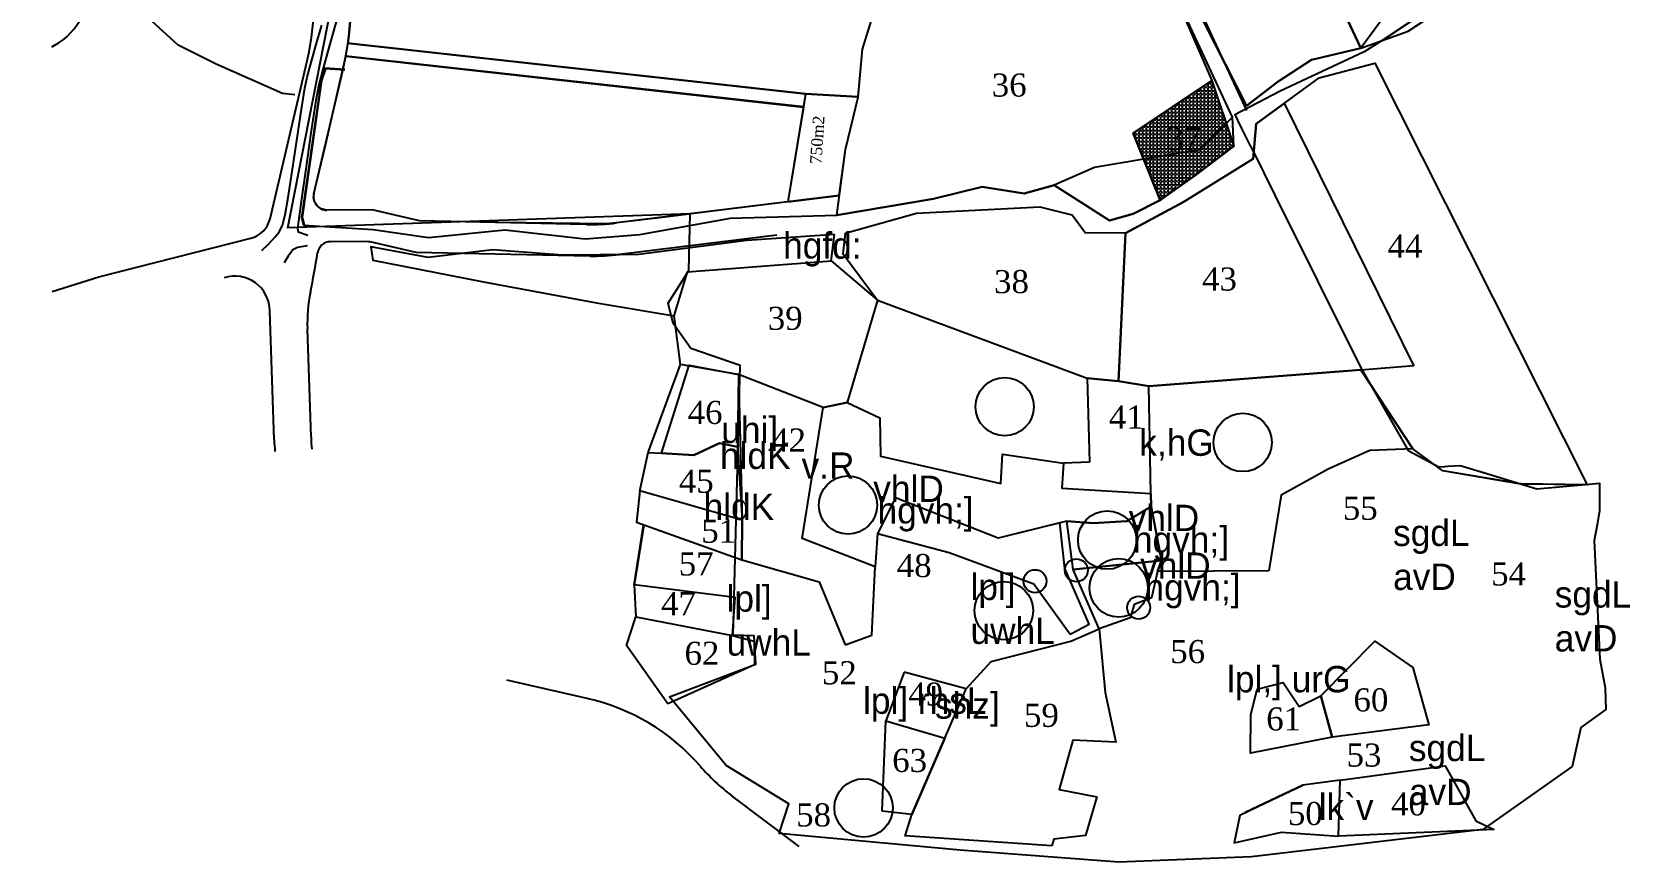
# Model space of a CAD drawing. Header units: feet. Extents: x 153404 to 154800, y 178561 to 179983.
# Drawn here: x 154117 to 154722, y 178561 to 178875 of the extents above; entities that cross this region are included whole.
import ezdxf

# ---------------------------------------------------------------- set-up
doc = ezdxf.new("R2010")
doc.units = ezdxf.units.FT
doc.header["$MEASUREMENT"] = 0
doc.layers.add('TRIG-T', color=1, linetype='CONTINUOUS')
doc.styles.get("Standard").update_dxf_attribs({"font": 'nasek.shx'})

msp = doc.modelspace()

# ---------------------------------------------------------------- hatches: boundary and pattern name
at = {"layer": 'TRIG-T'}
h = msp.add_hatch(dxfattribs=at)
h.set_pattern_fill('ANGLE', color=6, scale=5)
h.set_pattern_definition([(0, (0, 0), (0, 1.375), [1, -0.375]), (90, (0, 0), (-1.375, 8.419446744138055e-17), [1, -0.375])])
h.paths.add_polyline_path([(154544.22, 178811.56), (154533.9545590534, 178837.0407349619), (154563.776736471, 178856.956436826), (154572.11, 178832.11), (154557.64, 178821.1)])

# ---------------------------------------------------------------- linework, layer by layer
at = {"layer": 'TRIG-T', "color": 6}
for p, q in [((154125.164645083, 178870.3554089435), (154123.8630359586, 178869.6426147985)), ((154206.7693327973, 178804.52635618), (154220.3915076476, 178862.3317959775)), ((154223.3822572061, 178813.9869493086), (154234.0182490273, 178859.120578238)), ((154422.5718322227, 178813.3255169618), (154338.13628053, 178802.9566684183)), ((154245.4660299929, 178807.8861440649), (154228.2623314476, 178807.840103735)), ((154263.479561624, 178803.7092119796), (154245.4660299929, 178807.8861440649)), ((154326.7011493371, 178802.3779245368), (154263.479561624, 178803.7092119796)), ((154141.8900337571, 178782.5201422348), (154199.4938755061, 178797.1268595748)), ((154398.8819729562, 178798.3262132632), (154339.2458097299, 178791.0027774377)), ((154243.5276748371, 178795.8803919354), (154229.6853153482, 178795.8309196329)), ((154262.1582596529, 178791.6972127357), (154244.6749665629, 178795.7511944512)), ((154327.943642876, 178790.4213442287), (154262.1582596529, 178791.6972127357)), ((154124.1919065106, 178776.9346062938), (154141.8900337571, 178782.5201422348)), ((154208.3239309808, 178720.8069524406), (154206.6944648209, 178769.6376400493)), ((154222.2976441484, 178721.8282206313), (154220.9300477969, 178762.8113793237)), ((154327.045750004, 178622.5742309203), (154296.5400181276, 178629.4818775663)), ((154407.3406095449, 178566.3691078344), (154381.8809633162, 178585.6740018945))]:
    msp.add_line(p, q, dxfattribs=at)
for points, elevation in [([(154421.59, 178805.86), (154424.87, 178830.8), (154429.76, 178850.72), (154431.32, 178868.83), (154434.77, 178879.93), (154422.79, 178887.79), (154405.7, 178892.05), (154386.11, 178891.86), (154348.54, 178898.23), (154340.04, 178902.86), (154331.91, 178912.93), (154310.72, 178916.39), (154295.82, 178916.25), (154284.31, 178920.52), (154278.19, 178925.84), (154275.13, 178998.98)], 212.87), ([(154552.88, 178891.4), (154607.3, 178937.69), (154613.62, 178913.62), (154613.65, 178906.34), (154611.93, 178896.02), (154613.22, 178884.25), (154620.24, 178869.26), (154601.58, 178864.85), (154588.92, 178856.61), (154576.93, 178847.33), (154557.07, 178886.45), (154552.88, 178891.4)], 202.15), ([(154577.0719599538, 178845.6368699731), (154551.3619599538, 178901.0068699731)], 207.97), ([(154571.63, 178843.11), (154545.92, 178898.48)], 207.97), ([(154571.63, 178843.11), (154545.92, 178898.48)], 207.97), ([(154557.07, 178886.45), (154576.93, 178847.33), (154588.92, 178856.61), (154601.58, 178864.85), (154620.24, 178869.26), (154613.22, 178884.25)], 196.73), ([(154216.19, 178851.58), (154211.5, 178852.04), (154186.4, 178863.18), (154171.92, 178870.42), (154161.79, 178879.6)], 217.8), ([(154203.6, 178792.55), (154206.22, 178794.95), (154208.76, 178797.68), (154210.39, 178799.75), (154211.49, 178802.06), (154212.55, 178806.03), (154213.66, 178812.59), (154214.44, 178817.56), (154216.17, 178829.12), (154218.29, 178843.65), (154219.94, 178854.04), (154220.82, 178858.22), (154222.12, 178862.95), (154224.27, 178870.69), (154226.38, 178877.95)], 222.92), ([(154232.26, 178880.67), (154229.82, 178872.11), (154226.93, 178861.71), (154225.26, 178855.31), (154224.18, 178849.4), (154222.27, 178837.15), (154220.42, 178824.36), (154218.67, 178812.09), (154217.21, 178800.83), (154217.41, 178799.54), (154221.1, 178798.29)], 202.3), ([(154235.09, 178861.12), (154227.6, 178861.61), (154226.11, 178857.01), (154218.71, 178805.02), (154219.46, 178802.17)], 215.8), ([(154235.0769437973, 178860.9204266161), (154227.7422939368, 178861.4002635228), (154226.305576561, 178856.964760215), (154218.9136983785, 178805.0318214701), (154219.6534149075, 178802.2208986599)], 215.8), ([(154544.22, 178811.56), (154533.9545590534, 178837.0407349619), (154563.776736471, 178856.956436826), (154572.11, 178832.11), (154557.64, 178821.1), (154544.22, 178811.56)], 206.2), ([(154571.63, 178843.11), (154558.97, 178830.7), (154519.32, 178823.93), (154504.01, 178817.29), (154504.01, 178817.29)], 207.97), ([(154504.01, 178817.29), (154525.03, 178803.88), (154533.96, 178806.38), (154544.22, 178811.56), (154557.64, 178821.1), (154572.11, 178832.11), (154571.63, 178843.11)], 206.2), ([(154421.59, 178805.86), (154458.25, 178812.09), (154476.69, 178816.66), (154492.6, 178814.11), (154504.01, 178817.29)], 212.87), ([(154219.46, 178802.17), (154245.83, 178800.5), (154266.79, 178797.38), (154295.72, 178800.29), (154326.27, 178796.88), (154346.95, 178798.53), (154381.36, 178804.74), (154421.59, 178805.86)], 215.8), ([(154220.99, 178794.27), (154217.15, 178793.68), (154215.38, 178792.74), (154213.61, 178790.42), (154212.17, 178787.78)], 222.35), ([(154437.08, 178773.68), (154425.59, 178734.79), (154416.52, 178732.9), (154384.35, 178745.42), (154362.32, 178749.21), (154359.97, 178767.73), (154365.08, 178784.36), (154419.54, 178788.58), (154437.08, 178773.68)], 208.4), ([(154350.13, 178715.89), (154362.32, 178749.21)], 228.46), ([(154424.75, 178642.97), (154434.95, 178646.65), (154436.12, 178672.51), (154408.53, 178683.3), (154416.52, 178732.9), (154384.35, 178745.42), (154385.75, 178690.2), (154385.67, 178675.14), (154414.92, 178666.88), (154424.75, 178642.97)], 234.74), ([(154385.67, 178675.14), (154385.75, 178690.2), (154346.99, 178701.35), (154345.74, 178689.48), (154385.67, 178675.14)], 231.78), ([(154344.79, 178665.64), (154348.36, 178688.34)], 233.71), ([(154344.98757161, 178665.6089281653), (154348.55757161, 178688.3089281653)], 233.71), ([(154521.15, 178649.04), (154511.21, 178671.45), (154544.67, 178674.94), (154543.26, 178670.74), (154540.9040484183, 178660.7042467717), (154534.3374847014, 178658.2816656033), (154532.8823930328, 178653.1756216591), (154521.15, 178649.04)], 231.33), ([(154447.22, 178632.61), (154440.22, 178614.06), (154462.62, 178607.58), (154470.64, 178626.18), (154447.22, 178632.61)], 235.93), ([(154609.47, 178607.88), (154578.44, 178601.78), (154578.61, 178616.38), (154581, 178626.16), (154590.81, 178628.63), (154596.89, 178619.55), (154605.07, 178623.6), (154609.47, 178607.88)], 236.73), ([(154612.4024245391, 178591.5675754609), (154652.22, 178597.01), (154663.85, 178576.21), (154670.71, 178572.89), (154611.8, 178570.33), (154612.410248392, 178591.5686448563)], 236.43), ([(154611.8, 178570.33), (154612.4024245391, 178591.5675754609), (154598.3, 178589.64), (154574.41, 178578.25), (154572.28, 178567.85), (154590.22, 178571.81), (154611.8, 178570.33)], 236.43), ([(154612.4024245391, 178591.5675754609), (154598.3, 178589.64), (154576.44, 178579.31)], 236.43), ([(154576.44, 178579.31), (154598.3, 178589.64)], 236.43)]:
    msp.add_lwpolyline(points, dxfattribs=dict(at, elevation=elevation))
for points in [[(154620.24, 178869.26), (154638.26, 178875.68), (154646.3288289922, 178880.9771927092), (154645.8688139596, 178883.8700106593), (154641.8944978137, 178912.9736860164), (154639.9154542148, 178927.4661018954), (154610.8978320787, 178923.9874971306), (154613.62, 178913.62), (154613.65, 178906.34), (154611.93, 178896.02), (154613.22, 178884.25)], [(154675.64, 178900.22), (154644.07, 178901.61), (154620.24, 178869.26), (154638.26, 178875.68)], [(154408.9743305863, 178846.8714832646), (154403.0854445164, 178810.9325509808), (154376.4902318284, 178807.6666075859), (154355.4385815007, 178805.0814243371), (154339.1688239446, 178803.1599015027), (154334.4120579859, 178802.5875224303), (154293.1926023943, 178803.0835301596), (154263.479561624, 178803.7092119796), (154245.4660299929, 178807.8861440649), (154228.2490742255, 178807.8400682562), (154226.2441489793, 178808.2767699093), (154224.7530437886, 178809.3020038834), (154223.6372068291, 178811.0028447195), (154223.2606053631, 178812.6350595998), (154223.777727506, 178815.667654801), (154227.7427508648, 178832.4906211851), (154235.4910687029, 178866.2273667724)], [(154429.7711969816, 178850.8499854717), (154409.7990092586, 178851.9043656483), (154403.0854445164, 178810.9325509808), (154422.5718322227, 178813.3255169618), (154424.87, 178830.8), (154429.76, 178850.72)], [(154510.0401856655, 178646.947380476), (154517.293339032, 178650.7707132736), (154508.1395506136, 178671.8790938999), (154506.1554641252, 178689.179821842), (154482.85, 178683.34), (154443.87, 178698.72), (154437.08, 178685.21), (154464.22, 178677.9), (154496.29, 178666.06)], [(154511.21, 178671.45), (154508.83, 178689.85), (154518.85, 178689.07), (154531.55, 178689.8), (154540.84, 178695.34), (154544.67, 178674.94)], [(154438.87, 178579.79), (154440.22, 178614.06), (154462.62, 178607.58), (154450.1, 178578.57)]]:
    msp.add_lwpolyline(points, close=True, dxfattribs=at)
for points in [[(154644.07, 178901.61), (154620.24, 178869.26), (154613.22, 178884.25)], [(154659.4218050838, 178892.953264311), (154628.4376036124, 178872.1875633243), (154621.536603285, 178867.9103631228), (154589.7657017754, 178852.9532624092), (154572.5157009559, 178843.9999619834), (154573.4941081168, 178842.0429578862), (154573.5466999536, 178841.93751161), (154575.0938010784, 178838.827961741), (154578.2501012292, 178832.4845614378), (154579.421801284, 178830.1405613255), (154587.6719016759, 178813.5313605405), (154620.1562032178, 178748.2187574375), (154630.6876037195, 178729.8907565661), (154638.2969040805, 178716.640455937), (154649.8904046314, 178710.4764556456), (154652.0469047325, 178710.5937556494), (154653.1233842991, 178710.6523093481), (154655.4530048947, 178710.7969556599), (154657.9687050143, 178710.9531556629), (154666.7812054334, 178708.28095554), (154686.9686063929, 178702.1405552458), (154706.8593073366, 178703.87495533), (154710.7968075247, 178704.2187553458), (154710.7968075247, 178693.8594548553), (154709.8281074781, 178688.5001546014), (154708.7342074262, 178682.468754312), (154710.9373075301, 178637.4688521754), (154712.9060076242, 178626.6405516621), (154713.2342076404, 178618.4375512712), (154703.7186071873, 178611.5467509441), (154700.4372070303, 178596.7970502451), (154666.5936054255, 178572.8434491065), (154578.8750012585, 178562.4531486146), (154528.5379644738, 178560.5299853664), (154468.3593960082, 178565.0154487323), (154399.8437927545, 178571.3125490342), (154403.4360929246, 178582.6614495721), (154379.683191798, 178597.1305502598), (154358.2159907774, 178623.2537514996), (154390.8906923294, 178635.5624520835), (154390.3070923019, 178646.3689525966), (154382.3282919222, 178646.6249526087), (154384.9585920473, 178748.9037574698), (154366.3374911634, 178755.3297577724), (154359.5782908419, 178764.8749582283), (154357.6532907517, 178772.5191585869), (154365.578191127, 178784.9061591775), (154366.081591152, 178806.3884602022), (154213.5000839032, 178801.1562599503), (154231.1929348226, 178891.3374481704)], [(154237.1762830005, 178879.3238702783), (154236.6556838198, 178874.05289357), (154236.2815840312, 178871.170329904), (154409.7990092586, 178851.9043656483), (154429.7711969816, 178850.8499854717), (154431.32, 178868.83), (154434.77, 178879.93)], [(154409.8001501858, 178851.9113285452), (154236.0422535, 178871.1968934419)], [(154408.992732581, 178846.9837877032), (154235.4910687029, 178866.2273667724)], [(154409.7990092586, 178851.9043656483), (154408.992732581, 178846.9837877032)], [(154422.5718322227, 178813.3255169618), (154366.0821985323, 178806.3884810299), (154346.8412124977, 178804.0256508474), (154338.136280531, 178802.9566684184), (154334.4120579862, 178802.5875224303), (154325.9472163651, 178802.3938004667), (154315.1217669237, 178802.6217571731), (154298.0439912322, 178802.9813721266), (154263.479561624, 178803.7092119796)]]:
    msp.add_lwpolyline(points, dxfattribs=at)
for points, elevation in [([(154544.22, 178811.56), (154533.96, 178806.38), (154525.03, 178803.88), (154504.01, 178817.29), (154492.6, 178814.11), (154476.69, 178816.66), (154458.25, 178812.09), (154421.59, 178805.86), (154424.87, 178830.8), (154429.76, 178850.72), (154431.32, 178868.83), (154434.77, 178879.93), (154436.39, 178887.6), (154446.6, 178885.94), (154466.21, 178883.59), (154500.46, 178883.39), (154528.2, 178890.21), (154539.89, 178896.91), (154545.92, 178898.48), (154563.776736471, 178856.956436826), (154533.9545590534, 178837.0407349619)], 206.2), ([(154625.57, 178863.55), (154706.09, 178703.67), (154680.9739495772, 178703.9639495772), (154651.44, 178708.94), (154639.95, 178717.28), (154620.24, 178747.29), (154539.9, 178741.02), (154528.42, 178742.89), (154531.02, 178799.11), (154552.93, 178810.87), (154579.44, 178827.3), (154580.62, 178840.57), (154604.45, 178857.95)], 210.07), ([(154620.24, 178747.29), (154640.3841824298, 178748.8621187931), (154591.3745703461, 178848.4136606217), (154604.45, 178857.95), (154625.57, 178863.55), (154706.09, 178703.67), (154680.89, 178703.88), (154651.44, 178708.94), (154639.95, 178717.28)], 210.07), ([(154640.3841824298, 178748.8621187931), (154591.3745703461, 178848.4136606217), (154580.62, 178840.57), (154579.44, 178827.3), (154552.93, 178810.87), (154531.02, 178799.11), (154528.42, 178742.89), (154539.9, 178741.02), (154620.24, 178747.29), (154620.24, 178747.29)], 210.07), ([(154504.01, 178817.29), (154525.03, 178803.88), (154533.96, 178806.38), (154544.22, 178811.56), (154557.64, 178821.1), (154572.11, 178832.11), (154571.63, 178843.11), (154558.97, 178830.7), (154519.32, 178823.93)], 206.2), ([(154531.02, 178799.11), (154515.83, 178799.18), (154510.87, 178805.86), (154498.69, 178808.97), (154451.79, 178806.55), (154424.86, 178798.93), (154423.92, 178791.39), (154437.08, 178773.68), (154516.59, 178744.12), (154528.42, 178742.89)], 208.4), ([(154420.72, 178798.63), (154387.58, 178796.29), (154346.64, 178790.94), (154317.52, 178790.73), (154291.17, 178792.8), (154266.71, 178789.85), (154245.01, 178793.95), (154245.76, 178788.89), (154287.67, 178780.57), (154330.59, 178772.66), (154359.97, 178767.73), (154365.08, 178784.36), (154419.54, 178788.58)], 213.5), ([(154355.16, 178715.69), (154365.61, 178749.03), (154384.35, 178745.42), (154383.97, 178718.05), (154377.15, 178719.46), (154367.43, 178714.86)], 228.6), ([(154517.37, 178712.24), (154507.55, 178711.84), (154506.94, 178702.35), (154540.73, 178700.37), (154539.9, 178741.02), (154528.42, 178742.89), (154516.59, 178744.12)], 222.12), ([(154585.4, 178670.94), (154543.26, 178670.74), (154544.67, 178674.94), (154540.84, 178695.34), (154540.73, 178700.37), (154539.9, 178741.02), (154620.24, 178747.29), (154639.95, 178717.28), (154623.72, 178716.69), (154607.91, 178709.6), (154590.05, 178699.67)], 233.03), ([(154416.52, 178732.9), (154425.59, 178734.79), (154437.99, 178728.99), (154438.14, 178714.52), (154483.77, 178704.1), (154484.44, 178715.27), (154507.55, 178711.84), (154506.94, 178702.35), (154540.73, 178700.37), (154540.84, 178695.34), (154531.55, 178689.8), (154518.85, 178689.07), (154508.83, 178689.85), (154482.85, 178683.34), (154443.87, 178698.72), (154437.08, 178685.21), (154436.12, 178672.51), (154408.53, 178683.3)], 208.4), ([(154346.99, 178701.35), (154350.13, 178715.89), (154355.16, 178715.69), (154367.43, 178714.86), (154377.15, 178719.46), (154383.97, 178718.05), (154385.75, 178690.2)], 230.1), ([(154344.79, 178665.64), (154345.46, 178653.54), (154382.06, 178646.5), (154383.12, 178660.92)], 233.71), ([(154357.6, 178620.57), (154341.89, 178642.64), (154345.46, 178653.54), (154382.06, 178646.5), (154390.29, 178644.29), (154390.38, 178635.31)], 237.43), ([(154503.16, 178566.69), (154447.58, 178570.52), (154450.1, 178578.57), (154470.64, 178626.18), (154480.13, 178636.59), (154510.3, 178644.36), (154521.15, 178649.04), (154523.35, 178624.91), (154527.47, 178606), (154511.07, 178606.72), (154505.91, 178588.07), (154520.17, 178585.22), (154515.9, 178570.63), (154503.95, 178569.25)], 237.48), ([(154609.47, 178607.88), (154605.07, 178623.6), (154625.58, 178644.33), (154640.03, 178634.31), (154646.07, 178612.53)], 236.73)]:
    msp.add_lwpolyline(points, close=True, dxfattribs=dict(at, elevation=elevation))
for centre, radius in [((154485.2675418646, 178733.2616244081), 11.06544528297121), ((154575.5199194292, 178719.6942084896), 11.06544528297121), ((154425.8781307831, 178695.9540394854), 11.06544528297121), ((154524.1471850509, 178682.6510581838), 11.06544528297121), ((154512.4417341448, 178671.2079569878), 4.354217253427504), ((154528.4956887703, 178664.5510589553), 11.06544528297121), ((154496.7646273636, 178667.0609394439), 4.354217253427504), ((154484.9553027052, 178655.8970406385), 11.06544528297121), ((154536.0420054843, 178657.0411060228), 4.354217253427504), ((154431.7853536789, 178581.0796991326), 11.06544528297121)]:
    msp.add_circle(centre, radius, dxfattribs=at)
for centre, radius, start, end in [((154103.5908672499, 178889.8565194584), 120, 346.7398574573255, 69.35347773978837), ((154103.5908672499, 178889.8565194584), 134, 346.7398574573255, 26.98499359412499), ((154113.6369921649, 178891.405663531), 24, 298.7062300889772, 83.12161611073131), ((154228.248950556, 178812.8400858302), 5, 166.7398574573255, 270.153333906152), ((154197.0359460975, 178806.8200831367), 10, 284.2286989009515, 346.7398574573255), ((154328.385374528, 178882.3601937312), 79.99999999988515, 268.7936734380754, 277.0009802838163), ((153879.8295165771, 178845.8725902186), 349.1767439187699, 348.5738074462636, 351.0595830285964), ((154229.7031851292, 178790.8309515659), 5, 90.20477304240848, 171.0595830285964), ((154243.5455446181, 178790.8804238684), 5, 76.94511114534875, 90.20477304240848), ((154329.4949037279, 178870.4063027507), 79.99999999994293, 268.888921617384, 277.0009802838163), ((154193.4286257726, 178769.5468470701), 13.26614974361516, 0.3921330027283578, 107.6047208885546), ((154280.8966695326, 178764.8124484388), 60, 168.5738074462636, 181.9112346690901), ((154268.2905527165, 178722.8080215558), 60, 181.9112346690901, 186.2006169988808), ((154282.2642658842, 178723.8292897465), 60, 181.9112346690901, 186.4078939222489), ((154309.378022728, 178544.549546282), 79.99999999996969, 40.95330234387599, 77.24123779029182), ((154430.2170684698, 178649.4205385737), 80.00000000011173, 220.953302343876, 232.8286090560488)]:
    msp.add_arc(centre, radius, start, end, dxfattribs=at)

# ---------------------------------------------------------------- texts
at = {"layer": 'TRIG-T', "color": 6, "attachment_point": 1}
for s, width, insert, char_height in [('{\\fTimes New Roman|b0|i0|c178|p18;36}', 71.9126749902498, (154480.3723631852, 178859.6470178126), 8.75), ('{\\fTimes New Roman|b0|i0|c178|p18;37}', 71.9126749902498, (154546.5137647385, 178839.2954229537), 8.75), ('hgfd:', 44.35106614718097, (154401.2853006662, 178799.4019763458), 10), ('{\\fTimes New Roman|b0|i0|c178|p18;44}', 71.9126749902498, (154630.4235772976, 178798.5444261393, -208.11), 8.75), ('{\\fTimes New Roman|b0|i0|c178|p18;38}', 71.9126749902498, (154481.2494896989, 178785.0866868443, -208.11), 8.75), ('{\\fTimes New Roman|b0|i0|c178|p18;43}', 71.9126749902498, (154560.1080359004, 178786.0714006655, -208.11), 8.75), ('{\\fTimes New Roman|b0|i0|c178|p18;39}', 71.9126749902498, (154395.4687573606, 178771.1733395428), 8.75), ('{\\fTimes New Roman|b0|i0|c178|p18;46}', 71.9126749902498, (154365.0970131246, 178735.4615488134), 8.75), ('uhi]', 44.35106614718097, (154377.8571067812, 178729.46, 227.45), 10), ('{\\fTimes New Roman|b0|i0|c178|p18;41}', 71.9126749902498, (154524.7552621816, 178733.7081375792), 8.75), ('{\\fTimes New Roman|b0|i0|c178|p18;42}', 71.9126749902498, (154396.7289959656, 178724.9803721973), 8.75), ('k,hG', 44.35106614718097, (154536.309447015, 178724.6268975654), 10), ('hldK', 44.35106614718097, (154377.3592134058, 178719.6562273208), 10), ('v.R', 44.35106614718097, (154408.283180799, 178715.8991321835), 10), ('{\\fTimes New Roman|b0|i0|c178|p18;45}', 71.9126749902498, (154361.7406579664, 178709.3544828483), 8.75), ('vhlD', 44.35106614718097, (154435.4515069356, 178707.122498056, -222.12), 10), ('hldK', 44.35106614718097, (154371.1206988427, 178700.3037951686), 10), ('hgvh;]', 44.35106614718097, (154437.08, 178698.8942105263, 208.4), 10), ('{\\fTimes New Roman|b0|i0|c178|p18;55}', 71.9126749902498, (154613.47096352, 178699.1164847988), 8.75), ('vhlD', 44.35106614718097, (154532.275333326, 178696.0697071398, -430.52), 10), ('{\\fTimes New Roman|b0|i0|c178|p18;51}', 71.9126749902498, (154370.2535117145, 178690.4098340962), 8.75), ('hgvh;]', 44.35106614718097, (154533.9038263904, 178687.84141961), 10), ('sgdL avD', 44.35106614718097, (154632.5169767618, 178690.4094488185), 10), ('{\\fTimes New Roman|b0|i0|c178|p18;57}', 71.9126749902498, (154361.7034058945, 178677.9839000042), 8.75), ('{\\fTimes New Roman|b0|i0|c178|p18;48}', 71.9126749902498, (154444.3447484206, 178677.3695584533), 8.75), ('vhlD', 44.35106614718097, (154536.6238370453, 178677.9697079113, -430.52), 10), ('lpl] uwhL', 44.35106614718097, (154472.3279601843, 178669.941753552), 10), ('hgvh;]', 44.35106614718097, (154538.2523301098, 178669.7414203816), 10), ('{\\fTimes New Roman|b0|i0|c178|p18;54}', 71.9126749902498, (154669.6867755389, 178674.1910256592), 8.75), ('{\\fTimes New Roman|b0|i0|c178|p18;47}', 71.9126749902498, (154355.0138072773, 178662.9126722983), 8.75), ('lpl] uwhL', 44.35106614718097, (154379.8495426728, 178665.5015382337), 10), ('sgdL avD', 44.35106614718097, (154693.7993480235, 178667.0753486265), 10), ('{\\fTimes New Roman|b0|i0|c178|p18;56}', 71.9126749902498, (154548.0319906301, 178644.7530878698, 233.03), 8.75), ('{\\fTimes New Roman|b0|i0|c178|p18;62}', 71.9126749902498, (154363.8970339698, 178644.1001888025), 8.75), ('{\\fTimes New Roman|b0|i0|c178|p18;52}', 71.9126749902498, (154415.9872689441, 178636.7072174917), 8.75), ('lpl,] urG', 44.35106614718097, (154569.5683023402, 178634.912550463), 10), ('lpl] rhsL', 44.35106614718097, (154431.5773381094, 178626.7536468497), 10), ('{\\fTimes New Roman|b0|i0|c178|p18;49}', 71.9126749902498, (154448.7315935138, 178628.6416243582), 8.75), ('{\\fTimes New Roman|b0|i0|c178|p18;60}', 71.9126749902498, (154617.5057277207, 178626.4181331894), 8.75), ('shz]', 44.35106614718097, (154458.867147514, 178624.9016259609), 10), ('{\\fTimes New Roman|b0|i0|c178|p18;59}', 71.9126749902498, (154492.6109374658, 178620.5617228209), 8.75), ('{\\fTimes New Roman|b0|i0|c178|p18;61}', 71.9126749902498, (154584.4363492788, 178619.1966627104), 8.75), ('sgdL avD', 44.35106614718097, (154638.4994444617, 178608.8188304389, 236.43), 10), ('{\\fTimes New Roman|b0|i0|c178|p18;63}', 71.9126749902498, (154442.6402272039, 178603.459355468), 8.75), ('{\\fTimes New Roman|b0|i0|c178|p18;53}', 71.9126749902498, (154614.8850521695, 178605.5038912545), 8.75), ('lk`v', 44.35106614718097, (154604.3221835061, 178586.4524606598), 10), ('{\\fTimes New Roman|b0|i0|c178|p18;40}', 71.9126749902498, (154631.7503508992, 178586.96632284), 8.75), ('{\\fTimes New Roman|b0|i0|c178|p18;58}', 71.9126749902498, (154406.2238862641, 178582.7727061045), 8.75), ('{\\fTimes New Roman|b0|i0|c178|p18;50}', 71.9126749902498, (154592.6536488817, 178583.3179335209), 8.75)]:
    msp.add_mtext_dynamic_manual_height_columns(s, width=width, gutter_width=25, heights=[0], dxfattribs=dict(at, insert=insert, char_height=char_height))
at = {"layer": 'TRIG-T', "color": 6, "insert": (154411.4368754088, 178825.4537570818), "char_height": 4.375, "attachment_point": 1, "rotation": 86.24437744656018}
msp.add_mtext_dynamic_manual_height_columns('{\\fTimes New Roman|b0|i0|c178|p18;750m2}', width=71.9126749902498, gutter_width=25, heights=[0], dxfattribs=at)

doc.saveas('drawing.dxf')
